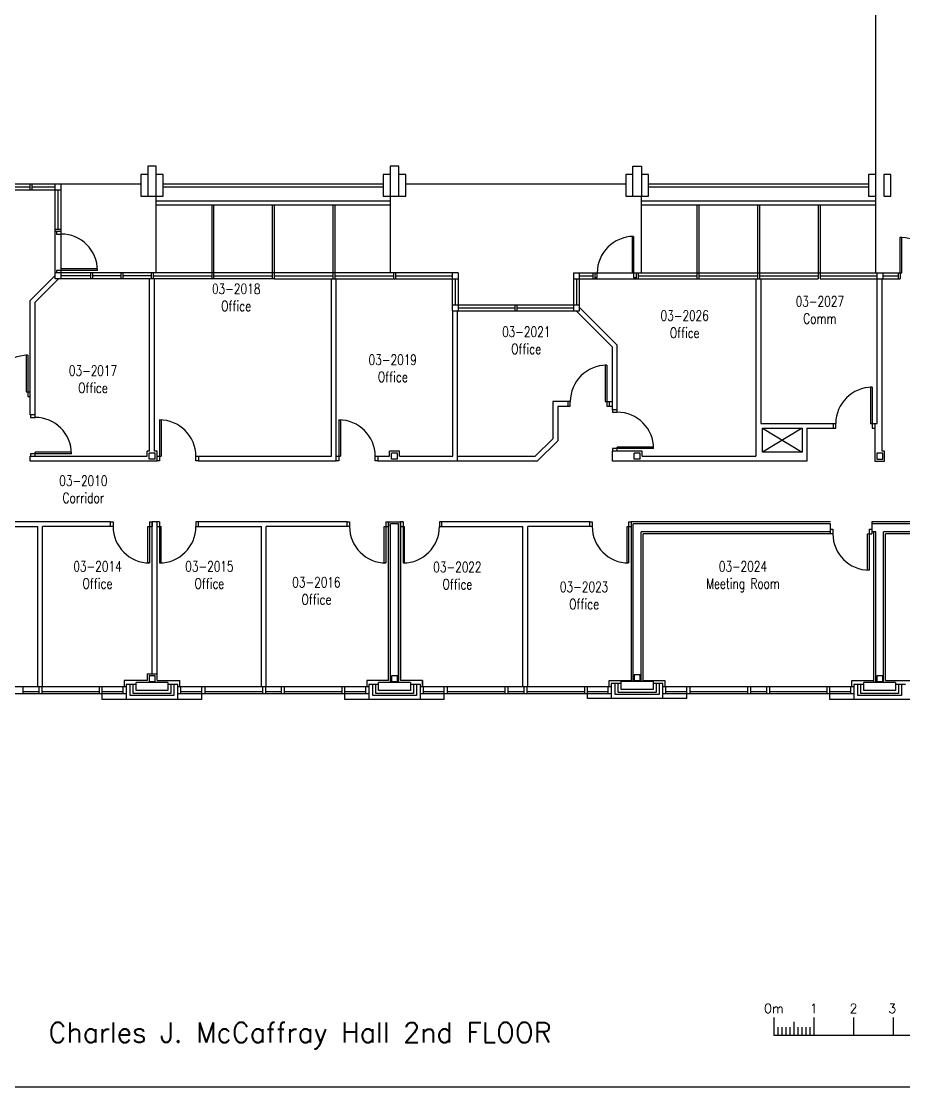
# Model space of a CAD drawing. Extents: x 11182 to 734459, y -1391328 to 152085.
# Drawn here: x 294618 to 316796, y -20624 to 6132 of the extents above; entities that cross this region are included whole.
import ezdxf
from ezdxf.enums import TextEntityAlignment as Align

# ---------------------------------------------------------------- set-up
doc = ezdxf.new("R2010")
doc.units = 0
doc.header["$LTSCALE"] = 500
doc.header["$MEASUREMENT"] = 0
doc.layers.get('0').update_dxf_attribs({"linetype": 'CONTINUOUS'})
doc.layers.add('0_Defpoints', color=106, linetype='CONTINUOUS', plot=False)
for name, color, linetype in [('0_Dim', 7, 'CONTINUOUS'), ('0_room_data', 7, 'CONTINUOUS'), ('0_text', 7, 'CONTINUOUS'), ('1_Wall_Exist', 251, 'CONTINUOUS'), ('3_Text', 7, 'CONTINUOUS')]:
    doc.layers.add(name, color=color, linetype=linetype)
doc.styles.add('1_200', font='simplex.shx', dxfattribs={"width": 0.75, "height": 460})
doc.styles.get("Standard").update_dxf_attribs({"font": 'ROMANS', "height": 200})

# ---------------------------------------------------------------- blocks, each defined once
blk = doc.blocks.new('room_data')
at = {"layer": '3_Text', "style": '1_200', "width": 0.75}
for tag, p in [('ROOMNUM', (0, 0)), ('ROOMUSE', (0, -575))]:
    blk.add_attdef(tag, text='', height=345, dxfattribs=at).set_placement(p, align=Align.MIDDLE_CENTER)

msp = doc.modelspace()

# ---------------------------------------------------------------- linework, layer by layer
for p, q in [((313533, -18884), (313533, -19330)), ((314533, -18884), (314533, -19330)), ((315533, -18884), (315533, -19330)), ((316533, -18884), (316533, -19330)), ((313633, -19131), (313633, -19330)), ((313733, -19131), (313733, -19330)), ((313833, -19131), (313833, -19330)), ((313933, -19131), (313933, -19330)), ((314033, -18998), (314033, -19330)), ((314133, -19131), (314133, -19330)), ((314233, -19131), (314233, -19330)), ((314333, -19131), (314333, -19330)), ((314433, -19131), (314433, -19330)), ((313533, -19330), (321533, -19330))]:
    msp.add_line(p, q)
at = {"layer": '0_Defpoints'}
msp.add_lwpolyline([(267104, 27238), (267104, -20624), (341074, -20624), (341074, 27238)], close=True, dxfattribs=at)
at = {"layer": '1_Wall_Exist'}
for p, q in [((316084, 12241), (316084, -187)), ((297796, 2493), (297796, 1738)), ((298011, 2493), (297796, 2493)), ((298011, 1738), (298011, 2493)), ((303892, 2493), (303892, -187)), ((304107, 2493), (303892, 2493)), ((304107, 1738), (304107, 2493)), ((309988, 1738), (309988, 2493)), ((309988, 2493), (310203, 2493)), ((310203, 2493), (310203, 1738)), ((297796, 2288), (297621, 2288)), ((297621, 2288), (297621, 1738)), ((298186, 2288), (298011, 2288)), ((298186, 1738), (298186, 2288)), ((303892, 2288), (303717, 2288)), ((303717, 2288), (303717, 1738)), ((304282, 2288), (304107, 2288)), ((304282, 1738), (304282, 2288)), ((309988, 2288), (309813, 2288)), ((309813, 2288), (309813, 1738)), ((310378, 2288), (310203, 2288)), ((310378, 1738), (310378, 2288)), ((316084, 2288), (315909, 2288)), ((315909, 2288), (315909, 1738)), ((316474, 2288), (316299, 2288)), ((316299, 2288), (316299, 1738)), ((316474, 1738), (316474, 2288)), ((292090, 2053), (297622, 2053)), ((292090, 1903), (295618, 1903)), ((293357, 1978), (294831, 1978)), ((294831, 2053), (294831, 1903)), ((294881, 2053), (294881, 1903)), ((294881, 1978), (295468, 1978)), ((295468, -337), (295468, 2053)), ((295543, 903), (295543, 1903)), ((295618, -337), (295618, 2053)), ((298186, 2053), (303717, 2053)), ((298186, 1973), (303717, 1973)), ((304282, 2053), (309813, 2053)), ((310378, 2053), (315909, 2053)), ((310378, 1973), (315909, 1973)), ((297621, 1738), (298186, 1738)), ((298011, -187), (298011, 1738)), ((303892, 1613), (298011, 1613)), ((303717, 1738), (304282, 1738)), ((309813, 1738), (310378, 1738)), ((310203, -187), (310203, 1738)), ((316084, 1613), (310203, 1613)), ((315909, 1738), (316084, 1738)), ((316299, 1738), (316474, 1738)), ((303892, 1513), (298011, 1513)), ((299403, 1513), (299403, -337)), ((299453, 1513), (299453, -337)), ((300927, 1513), (300927, -337)), ((300977, 1513), (300977, -337)), ((302451, 1513), (302451, -337)), ((302501, 1513), (302501, -337)), ((316084, 1513), (310203, 1513)), ((311595, 1513), (311595, -337)), ((311645, 1513), (311645, -337)), ((313119, 1513), (313119, -337)), ((313169, 1513), (313169, -337)), ((314643, 1513), (314643, -337)), ((314693, 1513), (314693, -337)), ((295618, 903), (295468, 903)), ((295618, 853), (295468, 853)), ((295503, 853), (295503, 790)), ((295503, 790), (295618, 790)), ((309968, 728), (309968, -187)), ((310008, 728), (309968, 728)), ((310008, 728), (310008, -302)), ((316706, -187), (316706, 713)), ((316706, 713), (316750, 713)), ((316749, -187), (316749, 713)), ((295468, -253), (294844, -877)), ((305599, -187), (295468, -187)), ((296533, -125), (295503, -125)), ((295503, -125), (295503, -187)), ((296533, -85), (295618, -85)), ((296355, -262), (295618, -262)), ((296355, -187), (296355, -337)), ((296405, -187), (296405, -337)), ((297117, -262), (296405, -262)), ((296533, -125), (296533, -85)), ((297117, -187), (297117, -337)), ((297167, -187), (297167, -337)), ((297879, -262), (297167, -262)), ((297879, -187), (297879, -337)), ((297929, -187), (297929, -337)), ((297929, -262), (299403, -262)), ((299453, -262), (300927, -262)), ((300977, -262), (302451, -262)), ((302501, -262), (303975, -262)), ((303975, -187), (303975, -337)), ((304025, -187), (304025, -337)), ((304025, -262), (305449, -262)), ((305449, -187), (305449, -1137)), ((305599, -187), (305599, -1137)), ((308497, -187), (308497, -1137)), ((308497, -187), (316705, -187)), ((308647, -1137), (308647, -187)), ((308647, -262), (308981, -262)), ((308981, -187), (308981, -337)), ((309031, -187), (309031, -337)), ((309093, -302), (309093, -187)), ((310071, -187), (310071, -337)), ((310121, -187), (310121, -337)), ((310121, -262), (311595, -262)), ((311645, -262), (313119, -262)), ((313169, -262), (314643, -262)), ((314693, -262), (316117, -262)), ((316117, -187), (316117, -337)), ((316267, -187), (316267, -337)), ((316267, -262), (316655, -262)), ((316655, -187), (316655, -337)), ((316705, -187), (316705, -337)), ((316706, -187), (316750, -187)), ((295553, -337), (294964, -926)), ((300976, -337), (295468, -337)), ((297844, -4662), (297844, -337)), ((297964, -4662), (297964, -337)), ((300977, -337), (305599, -337)), ((302416, -4792), (302416, -337)), ((302536, -4912), (302536, -337)), ((305524, -337), (305524, -987)), ((308497, -337), (313168, -337)), ((308572, -337), (308572, -987)), ((309031, -302), (309093, -302)), ((310008, -302), (310071, -302)), ((313083, -337), (313083, -4792)), ((313169, -337), (314643, -337)), ((313203, -337), (313203, -3972)), ((314693, -337), (316705, -337)), ((316132, -3972), (316132, -337)), ((316252, -4662), (316252, -337)), ((294844, -3752), (294844, -877)), ((294964, -3815), (294964, -926)), ((305449, -987), (308647, -987)), ((305599, -1062), (307023, -1062)), ((307023, -987), (307023, -1137)), ((307073, -987), (307073, -1137)), ((307073, -1062), (308497, -1062)), ((308647, -1053), (309596, -2002)), ((305449, -1137), (307072, -1137)), ((305464, -4792), (305464, -1137)), ((305584, -4912), (305584, -1137)), ((307073, -1137), (308647, -1137)), ((308562, -1137), (309476, -2051)), ((309476, -3622), (309476, -2051)), ((309596, -3685), (309596, -2002)), ((294741, -2257), (294741, -3172)), ((294781, -2257), (294741, -2257)), ((294781, -2257), (294781, -3287)), ((309291, -2505), (309291, -3420)), ((309331, -2505), (309291, -2505)), ((309331, -2505), (309331, -3535)), ((294741, -3172), (294844, -3172)), ((315964, -3057), (315964, -3972)), ((316004, -3057), (315964, -3057)), ((316004, -3057), (316004, -4087)), ((294781, -3287), (294844, -3287)), ((308416, -3420), (307980, -3420)), ((307980, -3420), (307980, -4353)), ((308353, -3420), (308353, -3540)), ((308416, -3535), (308416, -3420)), ((309291, -3420), (309476, -3420)), ((309393, -3420), (309393, -3540)), ((308353, -3540), (308100, -3540)), ((308100, -3540), (308100, -4403)), ((308353, -3535), (308416, -3535)), ((309331, -3535), (309393, -3535)), ((309476, -3540), (309393, -3540)), ((309596, -3622), (309476, -3622)), ((309481, -3622), (309481, -3685)), ((309481, -3685), (309596, -3685)), ((294964, -3752), (294844, -3752)), ((294849, -3752), (294849, -3815)), ((294849, -3815), (294964, -3815)), ((298091, -3877), (298131, -3877)), ((298091, -3877), (298091, -4907)), ((298131, -3877), (298131, -4792)), ((302598, -3877), (302638, -3877)), ((302598, -3877), (302598, -4907)), ((302638, -3877), (302638, -4792)), ((313203, -3972), (315089, -3972)), ((315027, -3972), (315027, -4087)), ((315089, -4087), (315089, -3972)), ((315964, -3972), (316132, -3972)), ((316067, -3972), (316067, -4912)), ((314244, -4087), (313244, -4687)), ((313244, -4087), (314244, -4687)), ((313244, -4087), (314244, -4087)), ((313244, -4687), (313244, -4087)), ((314244, -4087), (314244, -4687)), ((314359, -4087), (314359, -4912)), ((314359, -4087), (315089, -4087)), ((316004, -4087), (316067, -4087)), ((307980, -4353), (307536, -4792)), ((308100, -4403), (307586, -4912)), ((294844, -4912), (294844, -4787)), ((294844, -4792), (297779, -4792)), ((295879, -4730), (294849, -4730)), ((294849, -4730), (294849, -4792)), ((295879, -4690), (294964, -4690)), ((294964, -4792), (294964, -4690)), ((295879, -4730), (295879, -4690)), ((297779, -4792), (297779, -4662)), ((297844, -4662), (297779, -4662)), ((297829, -4862), (297829, -4712)), ((297979, -4712), (297829, -4712)), ((298029, -4662), (297964, -4662)), ((297979, -4862), (297979, -4712)), ((298029, -4912), (298029, -4662)), ((298029, -4792), (298131, -4792)), ((299006, -4792), (302416, -4792)), ((299006, -4907), (299006, -4792)), ((299069, -4792), (299069, -4912)), ((302536, -4792), (302638, -4792)), ((303513, -4792), (303875, -4792)), ((303513, -4907), (303513, -4792)), ((303576, -4792), (303576, -4912)), ((304125, -4662), (303875, -4662)), ((303875, -4792), (303875, -4662)), ((304075, -4712), (303925, -4712)), ((303925, -4862), (303925, -4712)), ((304075, -4862), (304075, -4712)), ((304125, -4792), (304125, -4662)), ((304125, -4792), (305464, -4792)), ((305584, -4792), (307536, -4792)), ((310221, -4662), (309476, -4662)), ((309476, -4912), (309476, -4662)), ((310511, -4600), (309481, -4600)), ((309481, -4600), (309481, -4662)), ((310511, -4560), (309596, -4560)), ((309596, -4662), (309596, -4560)), ((310171, -4712), (310021, -4712)), ((310021, -4862), (310021, -4712)), ((310171, -4862), (310171, -4712)), ((310221, -4792), (310221, -4662)), ((310221, -4792), (313083, -4792)), ((310511, -4600), (310511, -4560)), ((314244, -4687), (313244, -4687)), ((316267, -4712), (316117, -4712)), ((316117, -4712), (316117, -4862)), ((316317, -4662), (316252, -4662)), ((316267, -4862), (316267, -4712)), ((316317, -4912), (316317, -4662)), ((298029, -4912), (294844, -4912)), ((297979, -4862), (297829, -4862)), ((298091, -4907), (298029, -4907)), ((299069, -4907), (299006, -4907)), ((302536, -4912), (299069, -4912)), ((302598, -4907), (302536, -4907)), ((303576, -4907), (303513, -4907)), ((307586, -4912), (303576, -4912)), ((304075, -4862), (303925, -4862)), ((314359, -4912), (309476, -4912)), ((310171, -4862), (310021, -4862)), ((316067, -4912), (316317, -4912)), ((316117, -4862), (316267, -4862)), ((292760, -6557), (295033, -6557)), ((296864, -6437), (292823, -6437)), ((295033, -10580), (295033, -6557)), ((295153, -10580), (295153, -6557)), ((296926, -6557), (295153, -6557)), ((296864, -6557), (296864, -6437)), ((296864, -6442), (296926, -6442)), ((296926, -6442), (296926, -6557)), ((297801, -7472), (297801, -6557)), ((297801, -6557), (297904, -6557)), ((297841, -6442), (297841, -7472)), ((297841, -6442), (297904, -6442)), ((298024, -6437), (297904, -6437)), ((297904, -6442), (297904, -6557)), ((297909, -10252), (297909, -6437)), ((298029, -10420), (298029, -6437)), ((298091, -6442), (298029, -6442)), ((298029, -6557), (298131, -6557)), ((298091, -6442), (298091, -7472)), ((298131, -7472), (298131, -6557)), ((299069, -6442), (299006, -6442)), ((299006, -6442), (299006, -6557)), ((299006, -6557), (300654, -6557)), ((302805, -6437), (299069, -6437)), ((299069, -6557), (299069, -6437)), ((300654, -10580), (300654, -6557)), ((302867, -6557), (300774, -6557)), ((300774, -10580), (300774, -6557)), ((302805, -6557), (302805, -6437)), ((302805, -6442), (302867, -6442)), ((302867, -6442), (302867, -6557)), ((303742, -7472), (303742, -6557)), ((303742, -7472), (303742, -6557)), ((303742, -6557), (303845, -6557)), ((303782, -6442), (303782, -7472)), ((303782, -6442), (303782, -7472)), ((303782, -6442), (303845, -6442)), ((303845, -6442), (303845, -6557)), ((303845, -6442), (303845, -6557)), ((303850, -10420), (303850, -6437)), ((303850, -6437), (304150, -6437)), ((303850, -10420), (303850, -6437)), ((303900, -10472), (303900, -6487)), ((304100, -6487), (303900, -6487)), ((303900, -10472), (303900, -6487)), ((304100, -10472), (304100, -6487)), ((304100, -10472), (304100, -6487)), ((304150, -10420), (304150, -6437)), ((304150, -6437), (304150, -10420)), ((304212, -6442), (304150, -6442)), ((304150, -6557), (304252, -6557)), ((304212, -6442), (304212, -7472)), ((304252, -7472), (304252, -6557)), ((305190, -6442), (305127, -6442)), ((305127, -6442), (305127, -6557)), ((305127, -6557), (307225, -6557)), ((308906, -6437), (305190, -6437)), ((305190, -6557), (305190, -6437)), ((307225, -10580), (307225, -6557)), ((307345, -10580), (307345, -6557)), ((308968, -6557), (307345, -6557)), ((308906, -6557), (308906, -6437)), ((308906, -6442), (308968, -6442)), ((308968, -6442), (308968, -6557)), ((309843, -7472), (309843, -6557)), ((309843, -6557), (309946, -6557)), ((309883, -6442), (309946, -6442)), ((309883, -6442), (309883, -7472)), ((314952, -6437), (309946, -6437)), ((309946, -6437), (309946, -10420)), ((314952, -6487), (309996, -6487)), ((309996, -10447), (309996, -6487)), ((314952, -6687), (310196, -6687)), ((310196, -10447), (310196, -6687)), ((314952, -6737), (314952, -6487)), ((314952, -6622), (315014, -6622)), ((315014, -6622), (315014, -6737)), ((315929, -6622), (315992, -6622)), ((315929, -6622), (315929, -7652)), ((315992, -6437), (315992, -6737)), ((319044, -6437), (315992, -6437)), ((319044, -6487), (315992, -6487)), ((316092, -6687), (315992, -6687)), ((316042, -10450), (316042, -6687)), ((316092, -10472), (316092, -6687)), ((316292, -10472), (316292, -6687)), ((319044, -6687), (316292, -6687)), ((315014, -6737), (310246, -6737)), ((310246, -10420), (310246, -6737)), ((315889, -7652), (315889, -6737)), ((315889, -6737), (315992, -6737)), ((316342, -10420), (316342, -6737)), ((319044, -6737), (316342, -6737)), ((297841, -7472), (297801, -7472)), ((298091, -7472), (298131, -7472)), ((303782, -7472), (303742, -7472)), ((304212, -7472), (304252, -7472)), ((309883, -7472), (309843, -7472)), ((315929, -7652), (315889, -7652)), ((297779, -10420), (297204, -10420)), ((297204, -10420), (297204, -10580)), ((297779, -10252), (298029, -10252)), ((297779, -10252), (297779, -10420)), ((297979, -10302), (297829, -10302)), ((297829, -10302), (297829, -10452)), ((297979, -10452), (297979, -10302)), ((298029, -10420), (298604, -10420)), ((298604, -10580), (298604, -10420)), ((303300, -10420), (303300, -10580)), ((303850, -10420), (303300, -10420)), ((303300, -10420), (303300, -10580)), ((304075, -10302), (303925, -10302)), ((303925, -10302), (303925, -10452)), ((303925, -10302), (303925, -10452)), ((304075, -10452), (304075, -10302)), ((304075, -10452), (304075, -10302)), ((304700, -10420), (304150, -10420)), ((304700, -10580), (304700, -10420)), ((304700, -10420), (304700, -10580)), ((309396, -10420), (309946, -10420)), ((309396, -10580), (309396, -10420)), ((310171, -10277), (310021, -10277)), ((310021, -10277), (310021, -10427)), ((310021, -10427), (310171, -10427)), ((310171, -10427), (310171, -10277)), ((310246, -10420), (310796, -10420)), ((310796, -10420), (310796, -10580)), ((315492, -10420), (316042, -10420)), ((315492, -10580), (315492, -10420)), ((316267, -10302), (316117, -10302)), ((316117, -10302), (316117, -10452)), ((316267, -10452), (316267, -10302)), ((316342, -10420), (321147, -10420)), ((297254, -10580), (292458, -10580)), ((294656, -10580), (294656, -10755)), ((295056, -10580), (295056, -10755)), ((295131, -10580), (295131, -10755)), ((296579, -10580), (296579, -10755)), ((296654, -10897), (296654, -10580)), ((297179, -10755), (297179, -10580)), ((297504, -10527), (297254, -10527)), ((297254, -10527), (297254, -10897)), ((297354, -10797), (297354, -10527)), ((297429, -10747), (297429, -10527)), ((298304, -10472), (297504, -10472)), ((297504, -10672), (297504, -10472)), ((298304, -10672), (297504, -10672)), ((297829, -10452), (297979, -10452)), ((298304, -10472), (298304, -10672)), ((298554, -10527), (298304, -10527)), ((298379, -10527), (298379, -10747)), ((298454, -10527), (298454, -10797)), ((298554, -10897), (298554, -10527)), ((303350, -10580), (298554, -10580)), ((298629, -10755), (298629, -10580)), ((299154, -10897), (299154, -10580)), ((299229, -10580), (299229, -10755)), ((300677, -10580), (300677, -10755)), ((300752, -10580), (300752, -10755)), ((301152, -10580), (301152, -10755)), ((301227, -10580), (301227, -10755)), ((302675, -10580), (302675, -10755)), ((302750, -10897), (302750, -10580)), ((303275, -10755), (303275, -10580)), ((303275, -10755), (303275, -10580)), ((303350, -10527), (303350, -10897)), ((303600, -10527), (303350, -10527)), ((303350, -10527), (303350, -10897)), ((303450, -10797), (303450, -10527)), ((303450, -10797), (303450, -10527)), ((303525, -10747), (303525, -10527)), ((303525, -10747), (303525, -10527)), ((304400, -10472), (303600, -10472)), ((303600, -10672), (303600, -10472)), ((303600, -10672), (303600, -10472)), ((304400, -10672), (303600, -10672)), ((303925, -10452), (304075, -10452)), ((304400, -10472), (304400, -10672)), ((304400, -10472), (304400, -10672)), ((304650, -10527), (304400, -10527)), ((304475, -10527), (304475, -10747)), ((304475, -10527), (304475, -10747)), ((304550, -10527), (304550, -10797)), ((304550, -10527), (304550, -10797)), ((304650, -10897), (304650, -10527)), ((304650, -10897), (304650, -10527)), ((309446, -10580), (304650, -10580)), ((304725, -10755), (304725, -10580)), ((304725, -10755), (304725, -10580)), ((305250, -10897), (305250, -10580)), ((305325, -10580), (305325, -10755)), ((306773, -10580), (306773, -10755)), ((306848, -10580), (306848, -10755)), ((307248, -10580), (307248, -10755)), ((307323, -10580), (307323, -10755)), ((308771, -10580), (308771, -10755)), ((308846, -10872), (308846, -10580)), ((309371, -10755), (309371, -10580)), ((309446, -10512), (309456, -10502)), ((309696, -10502), (309446, -10502)), ((309446, -10502), (309446, -10872)), ((309546, -10772), (309546, -10502)), ((309621, -10722), (309621, -10502)), ((309696, -10647), (309696, -10447)), ((310496, -10447), (309696, -10447)), ((310496, -10647), (309696, -10647)), ((310496, -10447), (310496, -10647)), ((310746, -10502), (310496, -10502)), ((310571, -10502), (310571, -10722)), ((310646, -10502), (310646, -10772)), ((310746, -10872), (310746, -10502)), ((315542, -10580), (310746, -10580)), ((310821, -10755), (310821, -10580)), ((311346, -10872), (311346, -10580)), ((311421, -10580), (311421, -10755)), ((312869, -10580), (312869, -10755)), ((312944, -10580), (312944, -10755)), ((313344, -10580), (313344, -10755)), ((313419, -10580), (313419, -10755)), ((314867, -10580), (314867, -10755)), ((314942, -10897), (314942, -10580)), ((315467, -10755), (315467, -10580)), ((315542, -10527), (315542, -10897)), ((315792, -10527), (315542, -10527)), ((315642, -10797), (315642, -10527)), ((315717, -10747), (315717, -10527)), ((316592, -10472), (315792, -10472)), ((315792, -10672), (315792, -10472)), ((316592, -10672), (315792, -10672)), ((316117, -10452), (316267, -10452)), ((316592, -10472), (316592, -10672)), ((316842, -10527), (316592, -10527)), ((316667, -10527), (316667, -10747)), ((316742, -10527), (316742, -10797)), ((297254, -10755), (292458, -10755)), ((295056, -10705), (294656, -10705)), ((296579, -10705), (295131, -10705)), ((297179, -10705), (296654, -10705)), ((299154, -10897), (296654, -10897)), ((298454, -10797), (297354, -10797)), ((298379, -10747), (297429, -10747)), ((303350, -10755), (298554, -10755)), ((299154, -10705), (298629, -10705)), ((300677, -10705), (299229, -10705)), ((301152, -10705), (300752, -10705)), ((302675, -10705), (301227, -10705)), ((303275, -10705), (302750, -10705)), ((305250, -10897), (302750, -10897)), ((304550, -10797), (303450, -10797)), ((304475, -10747), (303525, -10747)), ((309446, -10755), (304650, -10755)), ((305250, -10705), (304725, -10705)), ((306773, -10705), (305325, -10705)), ((307248, -10705), (306848, -10705)), ((308771, -10705), (307323, -10705)), ((309371, -10705), (308846, -10705)), ((311346, -10872), (308846, -10872)), ((310646, -10772), (309546, -10772)), ((310571, -10722), (309621, -10722)), ((315542, -10755), (310746, -10755)), ((311346, -10705), (310821, -10705)), ((312869, -10705), (311421, -10705)), ((313344, -10705), (312944, -10705)), ((314867, -10705), (313419, -10705)), ((315467, -10705), (314942, -10705)), ((317442, -10897), (314942, -10897)), ((316742, -10797), (315642, -10797)), ((316667, -10747), (315717, -10747))]:
    msp.add_line(p, q, dxfattribs=at)
for centre, radius, start, end in [((295618, -125), 915, 0, 90), ((310008, -187), 915, 90, 180), ((316749, -187), 886, 0, 90), ((294781, -3172), 915, 90, 180), ((309331, -3420), 915, 90, 180), ((316004, -3972), 915, 90, 180), ((309596, -4600), 915, 0, 90), ((294964, -4730), 915, 0, 90), ((298091, -4792), 915, 0, 90), ((302598, -4792), 915, 0, 90), ((297841, -6557), 915, 180, 270), ((298091, -6557), 915, 270, 0), ((303782, -6557), 915, 180, 270), ((303782, -6557), 915, 180, 270), ((304212, -6557), 915, 270, 0), ((309883, -6557), 915, 180, 270), ((315929, -6737), 915, 180, 270)]:
    msp.add_arc(centre, radius, start, end, dxfattribs=at)

# ---------------------------------------------------------------- block references
at = {"layer": '0_room_data', "xscale": 0.75, "yscale": 0.75, "zscale": 0.75}
for p, values in [((300019, -587), {'ROOMNUM': '03-2018', 'ROOMUSE': 'Office'}), ((314688, -902), {'ROOMNUM': '03-2027', 'ROOMUSE': 'Comm'}), ((311292, -1260), {'ROOMNUM': '03-2026', 'ROOMUSE': 'Office'}), ((307308, -1666), {'ROOMNUM': '03-2021', 'ROOMUSE': 'Office'}), ((303955, -2369), {'ROOMNUM': '03-2019', 'ROOMUSE': 'Office'}), ((296421, -2642), {'ROOMNUM': '03-2017', 'ROOMUSE': 'Office'}), ((296178, -5406), {'ROOMNUM': '03-2010', 'ROOMUSE': 'Corridor'}), ((296534, -7557), {'ROOMNUM': '03-2014', 'ROOMUSE': 'Office'}), ((299346, -7557), {'ROOMNUM': '03-2015', 'ROOMUSE': 'Office'}), ((305579, -7575), {'ROOMNUM': '03-2022', 'ROOMUSE': 'Office'}), ((312756, -7557), {'ROOMNUM': '03-2024', 'ROOMUSE': 'Meeting Room'}), ((302036, -7955), {'ROOMNUM': '03-2016', 'ROOMUSE': 'Office'}), ((308764, -8072), {'ROOMNUM': '03-2023', 'ROOMUSE': 'Office'})]:
    msp.add_blockref('room_data', p, dxfattribs=at).add_auto_attribs(values)

# ---------------------------------------------------------------- texts
at = {"layer": '0_Dim'}
msp.add_text('Charles J. McCaffray Hall 2nd FLOOR', height=500, rotation=0, dxfattribs=at).set_placement((295302, -19512))
at = {"layer": '0_text'}
for s, p in [('0m', (313533, -18659)), ('1', (314533, -18659)), ('2', (315533, -18659)), ('3', (316509, -18659))]:
    msp.add_text(s, height=231, rotation=0, dxfattribs=at).set_placement(p, align=Align.MIDDLE_CENTER)

doc.saveas('drawing.dxf')
